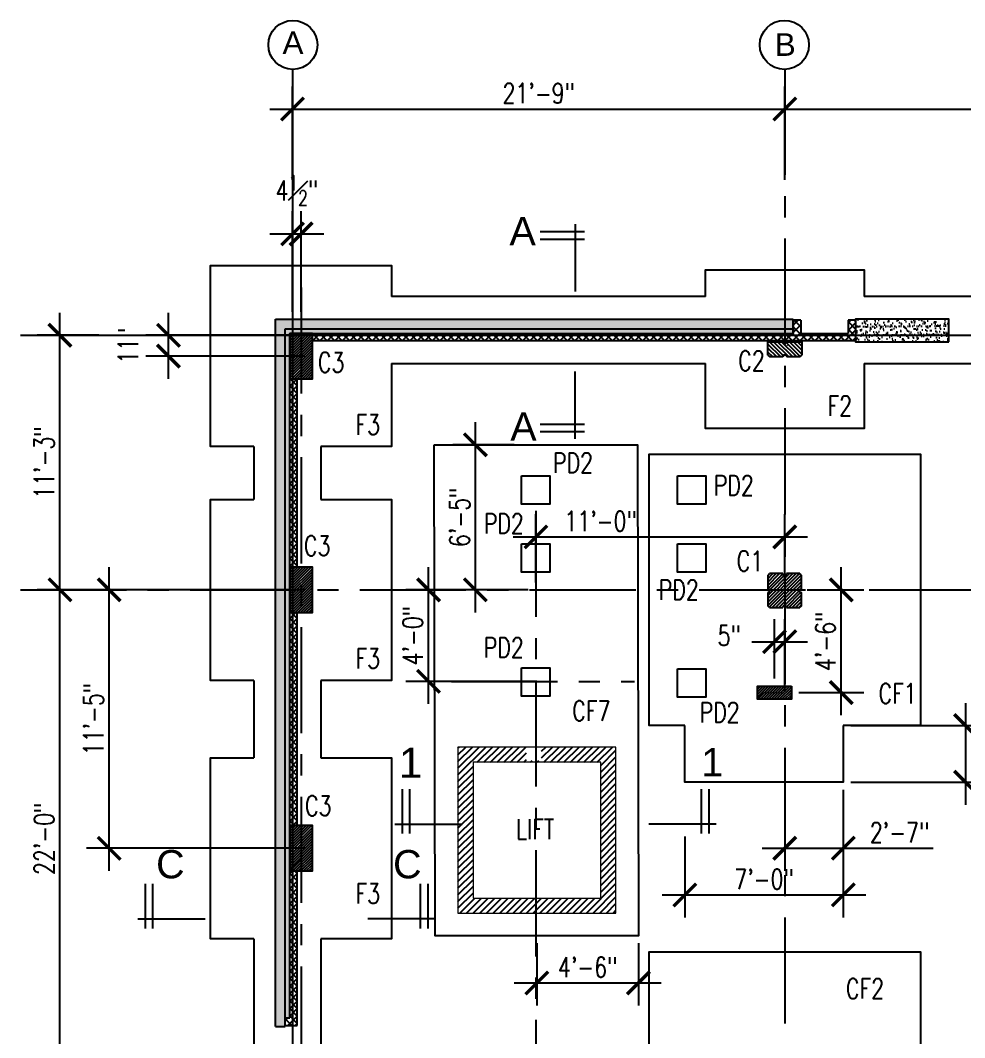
# Model space of a CAD drawing. Header units: inches. Extents: x 41285 to 57578, y -189 to 12305.
# Drawn here: x 54495 to 54996, y 11766 to 12305 of the extents above; entities that cross this region are included whole.
import ezdxf
from ezdxf.enums import TextEntityAlignment as Align

# ---------------------------------------------------------------- set-up
doc = ezdxf.new("R2010")
doc.units = ezdxf.units.IN
doc.header["$LTSCALE"] = 30
doc.header["$MEASUREMENT"] = 0
doc.linetypes.add('CENTER', pattern=[2, 1.25, -0.25, 0.25, -0.25])
doc.linetypes.add('HIDDEN', pattern=[0.375, 0.25, -0.125])
for name, color, linetype in [('A-HATCH RCC', 8, 'Continuous'), ('A-HTCH-WALL-6', 175, 'Continuous'), ('A-TEXT-P', 242, 'Continuous'), ('A-WALL-BLWK', 33, 'Continuous'), ('A-WALL-RAMPED EARTH', 4, 'Continuous'), ('COLUMN', 6, 'Continuous'), ('GC', 3, 'Continuous'), ('Grid line', 1, 'CENTER'), ('GT', 4, 'Continuous'), ('HATCH', 253, 'Continuous'), ('L3', 3, 'Continuous'), ('L5', 5, 'Continuous'), ('N-DIM-Z', 126, 'Continuous'), ('PB', 3, 'Continuous'), ('S-BEAM', 3, 'HIDDEN'), ('WALL', 7, 'Continuous')]:
    doc.layers.add(name, color=color, linetype=linetype)
doc.styles.add('3-32', font='simplex.shx', dxfattribs={"width": 0.75, "height": 10.6666})
doc.styles.add('ARIAL', font='arial.ttf')
doc.styles.add('dim', font='arial.ttf')
doc.dimstyles.new('3-32', dxfattribs={"dimtxt": 10.666667, "dimasz": 12, "dimexe": 12, "dimexo": 4, "dimgap": 2, "dimtad": 1, "dimdec": 4, "dimzin": 3, "dimdsep": 46, "dimlunit": 4, "dimtxsty": '3-32', "dimblk": 'ARCHTICK', "dimcen": 0.046875, "dimdle": 12, "dimclrd": 1, "dimclre": 1, "dimclrt": 2, "dimadec": 0, "dimazin": 0, "dimtfac": 0.75, "dimtdec": 4, "dimtmove": 2, "dimatfit": 3, "dimldrblk": 'ARCHTICK', "dimfxl": 0, "dimfrac": 1, "dimtolj": 1, "dimtzin": 0, "dimlwd": -1, "dimlwe": -1, "dimarcsym": 0})
pattern_1 = [(45, (0, 0), (-0.707106781, 0.707106781), [])]
pattern_2 = [(30.5, (0, 3154.7396), (0.30151963, 3.36024233), [0, -2.66, 0, -2.975, 0, -2.84375]), (0.5, (0, 3154.7396), (3.67590676, 4.5245002), [0, -1.435, 0, -2.3975, 0, -0.91875]), (320.5, (-2.1365, 3155.002), (5.41033357, -0.65432772), [0, -0.875, 0, -3.15, 0, -4.1125]), (310.5, (-2.1365, 3155.002), (5.408692, 0.88336295), [0, -0.4375, 0, -2.065, 0, -2.3625])]

# ---------------------------------------------------------------- blocks, each defined once
blk = doc.blocks.new('A$C49510BD2')
at = {"layer": 'A-HATCH RCC'}
h = blk.add_hatch(dxfattribs=at)
h.set_pattern_fill('ANSI31', color=1, scale=10)
h.paths.add_polyline_path([(-8.1, -0.65), (-9.1, -0.9), (-9.1, -7.9), (-8.1, -8.9), (-1.1, -8.9), (-0.85, -7.9), (0.65, -7.9), (0.9, -8.9), (7.9, -8.9), (8.9, -7.9), (8.9, -0.9), (7.9, -0.65), (7.9, 0.85), (8.9, 1.1), (8.9, 8.1), (7.9, 9.1), (0.9, 9.1), (0.65, 8.1), (-0.85, 8.1), (-1.1, 9.1), (-8.1, 9.1), (-9.1, 8.1), (-9.1, 1.1), (-8.1, 0.85)])
at = {"layer": 'COLUMN'}
for p, q in [((-9.1, 8.1), (-8.1, 9.1)), ((-9.1, 8.1), (-9.1, 1.1)), ((-1.1, 9.1), (-8.1, 9.1)), ((-0.85, 8.1), (-1.1, 9.1)), ((0.65, 8.1), (-0.85, 8.1)), ((0.65, 8.1), (0.9, 9.1)), ((7.9, 9.1), (0.9, 9.1)), ((7.9, 9.1), (8.9, 8.1)), ((8.9, 1.1), (8.9, 8.1)), ((-8.1, 0.85), (-9.1, 1.1)), ((-8.1, -0.65), (-8.1, 0.85)), ((7.9, 0.85), (8.9, 1.1)), ((7.9, -0.65), (7.9, 0.85)), ((-8.1, -0.65), (-9.1, -0.9)), ((-9.1, -0.9), (-9.1, -7.9)), ((7.9, -0.65), (8.9, -0.9)), ((8.9, -7.9), (8.9, -0.9)), ((-8.1, -8.9), (-9.1, -7.9)), ((-8.1, -8.9), (-1.1, -8.9)), ((-0.85, -7.9), (-1.1, -8.9)), ((0.65, -7.9), (-0.85, -7.9)), ((0.65, -7.9), (0.9, -8.9)), ((0.9, -8.9), (7.9, -8.9)), ((8.9, -7.9), (7.9, -8.9))]:
    blk.add_line(p, q, dxfattribs=at)
blk = doc.blocks.new('A$C38451A88')
at = {"layer": 'A-HATCH RCC'}
h = blk.add_hatch(dxfattribs=at)
h.set_pattern_fill('ANSI31', color=1, scale=12)
h.paths.add_polyline_path([(-9, 0), (9, 0), (9, 7), (8, 8), (1, 8), (0.75, 7), (-0.75, 7), (-1, 8), (-8, 8), (-9, 7)])
at = {"layer": 'COLUMN'}
for p, q in [((-9, 7), (-8, 8)), ((-9, 7), (-9, 0)), ((-1, 8), (-8, 8)), ((-0.75, 7), (-1, 8)), ((0.75, 7), (-0.75, 7)), ((0.75, 7), (1, 8)), ((8, 8), (1, 8)), ((8, 8), (9, 7)), ((9, 0), (9, 7)), ((-9, 0), (9, 0))]:
    blk.add_line(p, q, dxfattribs=at)
blk = doc.blocks.new('_ARCHTICK')
at = {"color": 0, "linetype": 'ByBlock', "const_width": 0.15}
blk.add_lwpolyline([(-0.5, -0.5), (0.5, 0.5)], dxfattribs=at)
blk = doc.blocks.new('*D95')
at = {"layer": 'DEFPOINTS', "color": 0, "transparency": 16777216}
for p in [(54900.69, 11901.24), (54931.69, 11901.24), (54931.69, 11866.24)]:
    blk.add_point(p, dxfattribs=at)
at = {"layer": 'N-DIM-Z', "color": 1, "transparency": 16777216}
for p, q in [((54900.69, 11897.24), (54900.69, 11854.24)), ((54931.69, 11897.24), (54931.69, 11854.24)), ((54888.69, 11866.24), (54931.69, 11866.24)), ((54931.69, 11866.24), (54979.31, 11866.24))]:
    blk.add_line(p, q, dxfattribs=at)
at = {"layer": 'N-DIM-Z', "color": 1, "transparency": 16777216, "xscale": 12, "yscale": 12, "zscale": 12, "rotation": 180}
blk.add_blockref('_ARCHTICK', (54900.69, 11866.24), dxfattribs=at)
at = {"layer": 'N-DIM-Z', "color": 1, "transparency": 16777216, "xscale": 12, "yscale": 12, "zscale": 12}
blk.add_blockref('_ARCHTICK', (54931.69, 11866.24), dxfattribs=at)
at = {"layer": 'N-DIM-Z', "color": 2, "transparency": 16777216, "insert": (54961.5, 11874.59), "char_height": 10.667, "attachment_point": 5, "style": '3-32'}
blk.add_mtext('\\A1;2\'-7"', dxfattribs=at)
blk = doc.blocks.new('*D96')
at = {"layer": 'DEFPOINTS', "color": 0, "transparency": 16777216}
for p in [(54931.69, 11931.24), (54931.69, 11901.24), (54996.54, 11901.24)]:
    blk.add_point(p, dxfattribs=at)
at = {"layer": 'N-DIM-Z', "color": 1, "transparency": 16777216}
for p, q in [((54996.54, 11943.24), (54996.54, 11889.24)), ((54935.69, 11931.24), (55008.54, 11931.24)), ((54935.69, 11901.24), (55008.54, 11901.24))]:
    blk.add_line(p, q, dxfattribs=at)
at = {"layer": 'N-DIM-Z', "color": 1, "transparency": 16777216, "xscale": 12, "yscale": 12, "zscale": 12}
for p, rotation in [((54996.54, 11931.24), 90), ((54996.54, 11901.24), 270)]:
    blk.add_blockref('_ARCHTICK', p, dxfattribs=dict(at, rotation=rotation))
at = {"layer": 'N-DIM-Z', "color": 2, "transparency": 16777216, "insert": (55030.58, 11916.24), "char_height": 10.667, "attachment_point": 5, "rotation": 90, "style": '3-32'}
blk.add_mtext('\\A1;2\'-6"', dxfattribs=at)
blk = doc.blocks.new('*D97')
at = {"layer": 'DEFPOINTS', "color": 0, "transparency": 16777216}
for p in [(54900.69, 12258.24), (54639.69, 12216.73), (54900.69, 12216.73)]:
    blk.add_point(p, dxfattribs=at)
at = {"layer": 'N-DIM-Z', "color": 1, "transparency": 16777216}
for p, q in [((54639.69, 12220.73), (54639.69, 12270.24)), ((54900.69, 12220.73), (54900.69, 12270.24)), ((54627.69, 12258.24), (54912.69, 12258.24))]:
    blk.add_line(p, q, dxfattribs=at)
at = {"layer": 'N-DIM-Z', "color": 1, "transparency": 16777216, "xscale": 12, "yscale": 12, "zscale": 12, "rotation": 180}
blk.add_blockref('_ARCHTICK', (54639.69, 12258.24), dxfattribs=at)
at = {"layer": 'N-DIM-Z', "color": 1, "transparency": 16777216, "xscale": 12, "yscale": 12, "zscale": 12}
blk.add_blockref('_ARCHTICK', (54900.69, 12258.24), dxfattribs=at)
at = {"layer": 'N-DIM-Z', "color": 2, "transparency": 16777216, "insert": (54770.19, 12266.59), "char_height": 10.667, "attachment_point": 5, "style": '3-32'}
blk.add_mtext('\\A1;21\'-9"', dxfattribs=at)
blk = doc.blocks.new('*D98')
at = {"layer": 'DEFPOINTS', "color": 0, "transparency": 16777216}
for p in [(54516.35, 12138.24), (54540.88, 12138.24), (54538.55, 12003.24)]:
    blk.add_point(p, dxfattribs=at)
at = {"layer": 'N-DIM-Z', "color": 1, "transparency": 16777216}
for p, q in [((54516.35, 11991.24), (54516.35, 12150.24)), ((54536.88, 12138.24), (54504.35, 12138.24)), ((54534.55, 12003.24), (54504.35, 12003.24))]:
    blk.add_line(p, q, dxfattribs=at)
at = {"layer": 'N-DIM-Z', "color": 1, "transparency": 16777216, "xscale": 12, "yscale": 12, "zscale": 12}
for p, rotation in [((54516.35, 12138.24), 90), ((54516.35, 12003.24), 270)]:
    blk.add_blockref('_ARCHTICK', p, dxfattribs=dict(at, rotation=rotation))
at = {"layer": 'N-DIM-Z', "color": 2, "transparency": 16777216, "insert": (54508, 12070.74), "char_height": 10.667, "attachment_point": 5, "rotation": 90, "style": '3-32'}
blk.add_mtext('\\A1;11\'-3"', dxfattribs=at)
blk = doc.blocks.new('*D99')
at = {"layer": 'DEFPOINTS', "color": 0, "transparency": 16777216}
for p in [(54516.35, 12003.24), (54539.29, 12003.24), (54530.28, 11739.24)]:
    blk.add_point(p, dxfattribs=at)
at = {"layer": 'N-DIM-Z', "color": 1, "transparency": 16777216}
for p, q in [((54516.35, 11727.24), (54516.35, 12015.24)), ((54535.29, 12003.24), (54504.35, 12003.24)), ((54526.28, 11739.24), (54504.35, 11739.24))]:
    blk.add_line(p, q, dxfattribs=at)
at = {"layer": 'N-DIM-Z', "color": 1, "transparency": 16777216, "xscale": 12, "yscale": 12, "zscale": 12}
for p, rotation in [((54516.35, 12003.24), 90), ((54516.35, 11739.24), 270)]:
    blk.add_blockref('_ARCHTICK', p, dxfattribs=dict(at, rotation=rotation))
at = {"layer": 'N-DIM-Z', "color": 2, "transparency": 16777216, "insert": (54508, 11871.24), "char_height": 10.667, "attachment_point": 5, "rotation": 90, "style": '3-32'}
blk.add_mtext('\\A1;22\'-0"', dxfattribs=at)
blk = doc.blocks.new('*D100')
at = {"layer": 'DEFPOINTS', "color": 0, "transparency": 16777216}
for p in [(55164.69, 12258.24), (54900.69, 12216.73), (55164.69, 12216.73)]:
    blk.add_point(p, dxfattribs=at)
at = {"layer": 'N-DIM-Z', "color": 1, "transparency": 16777216}
for p, q in [((54900.69, 12220.73), (54900.69, 12270.24)), ((55164.69, 12220.73), (55164.69, 12270.24)), ((54888.69, 12258.24), (55176.69, 12258.24))]:
    blk.add_line(p, q, dxfattribs=at)
at = {"layer": 'N-DIM-Z', "color": 1, "transparency": 16777216, "xscale": 12, "yscale": 12, "zscale": 12, "rotation": 180}
blk.add_blockref('_ARCHTICK', (54900.69, 12258.24), dxfattribs=at)
at = {"layer": 'N-DIM-Z', "color": 1, "transparency": 16777216, "xscale": 12, "yscale": 12, "zscale": 12}
blk.add_blockref('_ARCHTICK', (55164.69, 12258.24), dxfattribs=at)
at = {"layer": 'N-DIM-Z', "color": 2, "transparency": 16777216, "insert": (55032.69, 12266.59), "char_height": 10.667, "attachment_point": 5, "style": '3-32'}
blk.add_mtext('\\A1;22\'-0"', dxfattribs=at)
blk = doc.blocks.new('A$C76A7568D')
at = {"layer": 'L3'}
blk.add_line((0, 3.89), (0, -31.85), dxfattribs=at)
at = {"layer": 'L5', "color": 6}
for p, q in [((-18.6, 0), (5, 0)), ((-18.6, -3.99), (5, -3.99))]:
    blk.add_line(p, q, dxfattribs=at)
blk = doc.blocks.new('*D136')
at = {"layer": 'DEFPOINTS', "color": 0, "transparency": 16777216}
for p in [(54900.69, 12031.34), (54768.69, 12003.24), (54900.69, 12002.74)]:
    blk.add_point(p, dxfattribs=at)
at = {"layer": 'N-DIM-Z', "color": 1, "transparency": 16777216}
for p, q in [((54768.69, 12007.24), (54768.69, 12043.34)), ((54900.69, 12006.74), (54900.69, 12043.34)), ((54756.69, 12031.34), (54912.69, 12031.34))]:
    blk.add_line(p, q, dxfattribs=at)
at = {"layer": 'N-DIM-Z', "color": 1, "transparency": 16777216, "xscale": 12, "yscale": 12, "zscale": 12, "rotation": 180}
blk.add_blockref('_ARCHTICK', (54768.69, 12031.34), dxfattribs=at)
at = {"layer": 'N-DIM-Z', "color": 1, "transparency": 16777216, "xscale": 12, "yscale": 12, "zscale": 12}
blk.add_blockref('_ARCHTICK', (54900.69, 12031.34), dxfattribs=at)
at = {"layer": 'N-DIM-Z', "color": 2, "transparency": 16777216, "insert": (54802.99, 12039.69), "char_height": 10.667, "attachment_point": 5, "style": '3-32'}
blk.add_mtext('\\A1;11\'-0"', dxfattribs=at)
blk = doc.blocks.new('*D137')
at = {"layer": 'DEFPOINTS', "color": 0, "transparency": 16777216}
for p in [(54644.19, 12192.02), (54639.69, 12146.74), (54644.19, 12146.74)]:
    blk.add_point(p, dxfattribs=at)
at = {"layer": 'N-DIM-Z', "color": 1, "transparency": 16777216}
for p, q in [((54639.69, 12150.74), (54639.69, 12204.02)), ((54644.19, 12150.74), (54644.19, 12204.02)), ((54627.69, 12192.02), (54656.19, 12192.02))]:
    blk.add_line(p, q, dxfattribs=at)
at = {"layer": 'N-DIM-Z', "color": 1, "transparency": 16777216, "xscale": 12, "yscale": 12, "zscale": 12, "rotation": 180}
blk.add_blockref('_ARCHTICK', (54639.69, 12192.02), dxfattribs=at)
at = {"layer": 'N-DIM-Z', "color": 1, "transparency": 16777216, "xscale": 12, "yscale": 12, "zscale": 12}
blk.add_blockref('_ARCHTICK', (54644.19, 12192.02), dxfattribs=at)
at = {"layer": 'N-DIM-Z', "color": 2, "transparency": 16777216, "insert": (54641.94, 12215.02), "char_height": 10.6666, "attachment_point": 5, "style": '3-32'}
blk.add_mtext('\\A1;4{\\H0.750000x;\\S1#2;}"', dxfattribs=at)
blk = doc.blocks.new('*D138')
at = {"layer": 'DEFPOINTS', "color": 0, "transparency": 16777216}
for p in [(54573.87, 12138.24), (54650.19, 12138.24), (54650.19, 12127.24)]:
    blk.add_point(p, dxfattribs=at)
at = {"layer": 'N-DIM-Z', "color": 1, "transparency": 16777216}
for p, q in [((54573.87, 12115.24), (54573.87, 12150.24)), ((54646.19, 12138.24), (54561.87, 12138.24)), ((54646.19, 12127.24), (54561.87, 12127.24))]:
    blk.add_line(p, q, dxfattribs=at)
at = {"layer": 'N-DIM-Z', "color": 1, "transparency": 16777216, "xscale": 12, "yscale": 12, "zscale": 12}
for p, rotation in [((54573.87, 12138.24), 90), ((54573.87, 12127.24), 270)]:
    blk.add_blockref('_ARCHTICK', p, dxfattribs=dict(at, rotation=rotation))
at = {"layer": 'N-DIM-Z', "color": 2, "transparency": 16777216, "insert": (54552.52, 12132.74), "char_height": 10.667, "attachment_point": 5, "rotation": 90, "style": '3-32'}
blk.add_mtext('\\A1;11"', dxfattribs=at)
blk = doc.blocks.new('*D139')
at = {"layer": 'DEFPOINTS', "color": 0, "transparency": 16777216}
for p in [(54542.44, 12003.24), (54650.19, 12003.24), (54650.19, 11866.24)]:
    blk.add_point(p, dxfattribs=at)
at = {"layer": 'N-DIM-Z', "color": 1, "transparency": 16777216}
for p, q in [((54542.44, 11854.24), (54542.44, 12015.24)), ((54646.19, 12003.24), (54530.44, 12003.24)), ((54646.19, 11866.24), (54530.44, 11866.24))]:
    blk.add_line(p, q, dxfattribs=at)
at = {"layer": 'N-DIM-Z', "color": 1, "transparency": 16777216, "xscale": 12, "yscale": 12, "zscale": 12}
for p, rotation in [((54542.44, 12003.24), 90), ((54542.44, 11866.24), 270)]:
    blk.add_blockref('_ARCHTICK', p, dxfattribs=dict(at, rotation=rotation))
at = {"layer": 'N-DIM-Z', "color": 2, "transparency": 16777216, "insert": (54534.09, 11934.74), "char_height": 10.667, "attachment_point": 5, "rotation": 90, "style": '3-32'}
blk.add_mtext('\\A1;11\'-5"', dxfattribs=at)
blk = doc.blocks.new('*D141')
at = {"layer": 'DEFPOINTS', "color": 0, "transparency": 16777216}
for p in [(54711.76, 12003.24), (54768.69, 12003.24), (54772.19, 11954.74)]:
    blk.add_point(p, dxfattribs=at)
at = {"layer": 'N-DIM-Z', "color": 1, "transparency": 16777216}
for p, q in [((54711.76, 11942.74), (54711.76, 12015.24)), ((54764.69, 12003.24), (54699.76, 12003.24)), ((54768.19, 11954.74), (54699.76, 11954.74))]:
    blk.add_line(p, q, dxfattribs=at)
at = {"layer": 'N-DIM-Z', "color": 1, "transparency": 16777216, "xscale": 12, "yscale": 12, "zscale": 12}
for p, rotation in [((54711.76, 12003.24), 90), ((54711.76, 11954.74), 270)]:
    blk.add_blockref('_ARCHTICK', p, dxfattribs=dict(at, rotation=rotation))
at = {"layer": 'N-DIM-Z', "color": 2, "transparency": 16777216, "insert": (54703.41, 11978.99), "char_height": 10.667, "attachment_point": 5, "rotation": 90, "style": '3-32'}
blk.add_mtext('\\A1;4\'-0"', dxfattribs=at)
blk = doc.blocks.new('*D142')
at = {"layer": 'DEFPOINTS', "color": 0, "transparency": 16777216}
for p in [(54900.69, 11975.77), (54895.19, 11952.24), (54900.69, 11945.24)]:
    blk.add_point(p, dxfattribs=at)
at = {"layer": 'N-DIM-Z', "color": 1, "transparency": 16777216}
for p, q in [((54895.19, 11956.24), (54895.19, 11987.77)), ((54900.69, 11949.24), (54900.69, 11987.77)), ((54883.19, 11975.77), (54912.69, 11975.77))]:
    blk.add_line(p, q, dxfattribs=at)
at = {"layer": 'N-DIM-Z', "color": 1, "transparency": 16777216, "xscale": 12, "yscale": 12, "zscale": 12, "rotation": 180}
blk.add_blockref('_ARCHTICK', (54895.19, 11975.77), dxfattribs=at)
at = {"layer": 'N-DIM-Z', "color": 1, "transparency": 16777216, "xscale": 12, "yscale": 12, "zscale": 12}
blk.add_blockref('_ARCHTICK', (54900.69, 11975.77), dxfattribs=at)
at = {"layer": 'N-DIM-Z', "color": 2, "transparency": 16777216, "insert": (54871.23, 11979), "char_height": 10.667, "attachment_point": 5, "style": '3-32'}
blk.add_mtext('\\A1;5"', dxfattribs=at)
blk = doc.blocks.new('*D143')
at = {"layer": 'DEFPOINTS', "color": 0, "transparency": 16777216}
for p in [(54908.59, 12003.24), (54930.61, 12003.24), (54904.19, 11948.74)]:
    blk.add_point(p, dxfattribs=at)
at = {"layer": 'N-DIM-Z', "color": 1, "transparency": 16777216}
for p, q in [((54930.61, 11936.74), (54930.61, 12015.24)), ((54912.59, 12003.24), (54942.61, 12003.24)), ((54908.19, 11948.74), (54942.61, 11948.74))]:
    blk.add_line(p, q, dxfattribs=at)
at = {"layer": 'N-DIM-Z', "color": 1, "transparency": 16777216, "xscale": 12, "yscale": 12, "zscale": 12}
for p, rotation in [((54930.61, 12003.24), 90), ((54930.61, 11948.74), 270)]:
    blk.add_blockref('_ARCHTICK', p, dxfattribs=dict(at, rotation=rotation))
at = {"layer": 'N-DIM-Z', "color": 2, "transparency": 16777216, "insert": (54922.26, 11975.99), "char_height": 10.667, "attachment_point": 5, "rotation": 90, "style": '3-32'}
blk.add_mtext('\\A1;4\'-6"', dxfattribs=at)
blk = doc.blocks.new('*D283')
at = {"layer": 'DEFPOINTS', "color": 0, "transparency": 16777216}
for p in [(54769.22, 11819.84), (54823.07, 11819.84), (54823.07, 11794.8)]:
    blk.add_point(p, dxfattribs=at)
at = {"layer": 'N-DIM-Z', "color": 1, "transparency": 16777216}
for p, q in [((54769.22, 11815.84), (54769.22, 11782.8)), ((54823.07, 11815.84), (54823.07, 11782.8)), ((54757.22, 11794.8), (54835.07, 11794.8))]:
    blk.add_line(p, q, dxfattribs=at)
at = {"layer": 'N-DIM-Z', "color": 1, "transparency": 16777216, "xscale": 12, "yscale": 12, "zscale": 12, "rotation": 180}
blk.add_blockref('_ARCHTICK', (54769.22, 11794.8), dxfattribs=at)
at = {"layer": 'N-DIM-Z', "color": 1, "transparency": 16777216, "xscale": 12, "yscale": 12, "zscale": 12}
blk.add_blockref('_ARCHTICK', (54823.07, 11794.8), dxfattribs=at)
at = {"layer": 'N-DIM-Z', "color": 2, "transparency": 16777216, "insert": (54796.15, 11803.15), "char_height": 10.667, "attachment_point": 5, "style": '3-32'}
blk.add_mtext('\\A1;4\'-6"', dxfattribs=at)
blk = doc.blocks.new('*D284')
at = {"layer": 'DEFPOINTS', "color": 0, "transparency": 16777216}
for p in [(54736.63, 12080.17), (54761.24, 12080.17), (54761.24, 12003.24)]:
    blk.add_point(p, dxfattribs=at)
at = {"layer": 'N-DIM-Z', "color": 1, "transparency": 16777216}
for p, q in [((54736.63, 11991.24), (54736.63, 12092.17)), ((54757.24, 12080.17), (54724.63, 12080.17)), ((54757.24, 12003.24), (54724.63, 12003.24))]:
    blk.add_line(p, q, dxfattribs=at)
at = {"layer": 'N-DIM-Z', "color": 1, "transparency": 16777216, "xscale": 12, "yscale": 12, "zscale": 12}
for p, rotation in [((54736.63, 12080.17), 90), ((54736.63, 12003.24), 270)]:
    blk.add_blockref('_ARCHTICK', p, dxfattribs=dict(at, rotation=rotation))
at = {"layer": 'N-DIM-Z', "color": 2, "transparency": 16777216, "insert": (54728.28, 12041.7), "char_height": 10.667, "attachment_point": 5, "rotation": 90, "style": '3-32'}
blk.add_mtext('\\A1;6\'-5"', dxfattribs=at)
blk = doc.blocks.new('*D294')
at = {"layer": 'DEFPOINTS', "color": 0, "transparency": 16777216}
for p in [(54847.69, 11876.47), (54931.69, 11876.47), (54931.69, 11841.48)]:
    blk.add_point(p, dxfattribs=at)
at = {"layer": 'N-DIM-Z', "color": 1, "transparency": 16777216}
for p, q in [((54847.69, 11872.47), (54847.69, 11829.48)), ((54931.69, 11872.47), (54931.69, 11829.48)), ((54835.69, 11841.48), (54943.69, 11841.48))]:
    blk.add_line(p, q, dxfattribs=at)
at = {"layer": 'N-DIM-Z', "color": 1, "transparency": 16777216, "xscale": 12, "yscale": 12, "zscale": 12, "rotation": 180}
blk.add_blockref('_ARCHTICK', (54847.69, 11841.48), dxfattribs=at)
at = {"layer": 'N-DIM-Z', "color": 1, "transparency": 16777216, "xscale": 12, "yscale": 12, "zscale": 12}
blk.add_blockref('_ARCHTICK', (54931.69, 11841.48), dxfattribs=at)
at = {"layer": 'N-DIM-Z', "color": 2, "transparency": 16777216, "insert": (54889.69, 11849.82), "char_height": 10.667, "attachment_point": 5, "style": '3-32'}
blk.add_mtext('\\A1;7\'-0"', dxfattribs=at)

msp = doc.modelspace()

# ---------------------------------------------------------------- hatches: boundary and pattern name
at = {"layer": 'A-HATCH RCC'}
h = msp.add_hatch(dxfattribs=at)
h.set_pattern_fill('AR-SAND,_O', color=2, scale=1.75, angle=353)
h.set_pattern_definition(pattern_2)
h.paths.add_polyline_path([(54905.19130465, 11659.73785446), (54875.98329889, 11659.73785446), (54875.98329889, 11654.73785446), (54905.19130465, 11654.73785446)])
h.paths.add_polyline_path([(54905.19130465, 12146.73785446), (54875.74682996, 12146.73785446), (54875.74682996, 12141.73785446), (54905.19130465, 12141.73785446)])
h.paths.add_polyline_path([(54635.69130465, 11747.73785446), (54630.69130465, 11747.73785446), (54630.69130465, 11689.45359976), (54635.69130465, 11689.45359976)])
h.paths.add_polyline_path([(54836.73871691, 12141.73785446), (54836.73871691, 12146.73785446), (54630.69130465, 12146.73785446), (54630.69130465, 11771.73785446), (54635.69130465, 11771.73785446), (54635.69130465, 12141.73785446)])
h.paths.add_polyline_path([(54810.18891011, 11654.73785446), (54810.18891011, 11659.73785446), (54635.69130465, 11659.73785446), (54635.69130465, 11689.45359976), (54630.69130465, 11689.45359976), (54630.69130465, 11654.73785446)])
h.paths.add_polyline_path([(54875.74682996, 12141.73785446), (54875.74682996, 12146.73785446), (54836.73871691, 12146.73785446), (54836.73871691, 12141.73785446)])
h.paths.add_polyline_path([(54875.98329889, 11654.73785446), (54875.98329889, 11659.73785446), (54810.18891011, 11659.73785446), (54810.18891011, 11654.73785446)])
h = msp.add_hatch(dxfattribs=at)
h.set_pattern_fill('ANSI37', color=256, scale=22.5)
h.set_pattern_definition([(45, (54642.1913, 12135.2379), (-1.988738, 1.988738), []), (135, (54642.1913, 12135.2379), (-1.988738, -1.988738), [])])
h.paths.add_polyline_path([(54642.19130465, 11854.23785446), (54638.19130465, 11854.23785446), (54638.19130465, 11776.23785446), (54635.69130465, 11776.23785446), (54635.69130465, 11772.23785446), (54642.19130465, 11772.23785446)])
h.paths.add_polyline_path([(54650.19247835, 12139.23785446), (54650.19247835, 12135.23785446), (54938.19130465, 12135.23785446), (54938.19130465, 12146.23785447), (54934.19130465, 12146.23785446), (54934.19130465, 12139.23785446), (54909.19130465, 12139.23785446), (54909.19130465, 12146.23785446), (54905.19130465, 12146.23785446), (54905.19130465, 12139.23785446)])
h.paths.add_polyline_path([(54638.19247835, 12115.23785446), (54638.19247835, 12139.23785446), (54638.19130465, 12139.23785446), (54638.19130465, 11878.23785446), (54642.19130465, 11878.23785446), (54642.19130465, 11991.23785722), (54638.19360892, 11991.23785722), (54638.19360892, 12015.23785722), (54642.19130465, 12015.23785722), (54642.19130465, 12115.23785446)])
h = msp.add_hatch(dxfattribs=at)
h.set_pattern_fill('AR-SAND,_O', color=2, scale=1.75, angle=353)
h.set_pattern_definition(pattern_2)
h.paths.add_polyline_path([(54987.69130465, 12134.73785446), (54987.69130465, 12146.73785446), (54938.19130465, 12146.73785446), (54938.19130465, 12134.73785446)])
h = msp.add_hatch(dxfattribs=at)
h.set_pattern_fill('AR-CONC', color=2, scale=0.5)
h.set_pattern_definition([(50, (54889.882, 11661.448), (3.586301, -0.31376), [0.375, -4.125]), (355, (54889.882, 11661.448), (-0.693757, 3.76096), [0.3, -3.3]), (100.45144, (54890.1807, 11661.4218), (2.892544, 3.4472), [0.3187, -3.50571]), (46.1842, (54889.882, 11662.448), (5.336207, -0.827596), [0.5625, -6.1875]), (96.6356, (54890.3265, 11662.379), (4.67331, 4.870593), [0.47805, -5.25857]), (351.1842, (54889.882, 11662.448), (4.67331, 4.870593), [0.45, -4.95]), (21, (54890.382, 11662.198), (2.984535, -2.013094), [0.375, -4.125]), (326, (54890.382, 11662.198), (1.216577, 3.62575), [0.3, -3.3]), (71.45144, (54890.6306, 11662.0302), (4.201112, 1.612656), [0.3187, -3.50571]), (37.5, (54889.8819, 11661.4479), (0.0607993, 1.6644693), [0, -3.26, 0, -3.35, 0, -3.3125]), (7.5, (54889.8819, 11661.448), (1.3153477, 1.9720586), [0, -1.91, 0, -3.185, 0, -1.2625]), (327.5, (54888.7669, 11661.4479), (2.6691122, -0.1127744), [0, -1.25, 0, -3.9, 0, -5.175]), (317.5, (54888.2669, 11661.448), (2.915931, 0.500525), [0, -1.625, 0, -2.59, 0, -3.675])])
h.paths.add_polyline_path([(54905.19130465, 11662.23785446), (54875.98329889, 11662.23785446), (54875.98329889, 11659.73785446), (54905.19130465, 11659.73785446)])
h.paths.add_polyline_path([(54905.19130465, 12141.73785446), (54875.74682996, 12141.73785446), (54875.74682996, 12139.23785446), (54905.19130465, 12139.23785446)])
h.paths.add_polyline_path([(54638.19130465, 11743.23785446), (54635.69130465, 11743.23785446), (54635.69130465, 11689.45359976), (54638.19130465, 11689.45359976)])
h.paths.add_polyline_path([(54836.73871691, 12139.23785446), (54836.73871691, 12141.73785446), (54635.69130465, 12141.73785446), (54635.69130465, 11776.23785446), (54638.19130465, 11776.23785446), (54638.19130465, 12139.23785446)])
h.paths.add_polyline_path([(54810.18891011, 11659.73785446), (54810.18891011, 11662.23785446), (54638.19130465, 11662.23785446), (54638.19130465, 11689.45359976), (54635.69130465, 11689.45359976), (54635.69130465, 11659.73785446)])
h.paths.add_polyline_path([(54875.74682996, 12139.23785446), (54875.74682996, 12141.73785446), (54836.73871691, 12141.73785446), (54836.73871691, 12139.23785446)])
h.paths.add_polyline_path([(54875.98329889, 11659.73785446), (54875.98329889, 11662.23785446), (54810.18891011, 11662.23785446), (54810.18891011, 11659.73785446)])
at = {"layer": 'A-HTCH-WALL-6'}
h = msp.add_hatch(dxfattribs=at)
h.set_pattern_fill('ANSI37', color=256, scale=25)
h.set_pattern_definition([(45, (-1.4988, 806.6752), (-2.20970869, 2.20970869), []), (135, (-1.4988, 806.6752), (-2.20970869, -2.20970869), [])])
h.paths.add_polyline_path([(54903.69130465, 12134.73785446), (54901.69130465, 12134.73785446), (54901.69130465, 12132.73785446), (54903.69130465, 12132.73785446)])
h.paths.add_polyline_path([(54899.69130465, 12134.73785446), (54897.69130465, 12134.73785446), (54897.69130465, 12132.73785446), (54899.69130465, 12132.73785446)])
at = {"layer": 'HATCH'}
h = msp.add_hatch(dxfattribs=at)
h.set_pattern_fill('_USER', color=1, angle=45, style=0, pattern_type=0)
h.set_pattern_definition(pattern_1)
h.paths.add_polyline_path([(54638.19247835, 12115.23785446), (54650.19247835, 12115.23785446), (54650.19247835, 12139.23785446), (54638.19247835, 12139.23785446)])
h = msp.add_hatch(dxfattribs=at)
h.set_pattern_fill('_USER', color=1, angle=45, style=0, pattern_type=0)
h.set_pattern_definition(pattern_1)
h.paths.add_polyline_path([(54650.19360892, 12015.23785446), (54642.19130465, 12015.23785446), (54638.19360892, 12015.23785722), (54638.19360892, 12002.73785446), (54650.19360892, 12002.73785446)])
h.paths.add_polyline_path([(54650.19360892, 12002.73785446), (54638.19360892, 12002.73785446), (54638.19360892, 11991.23785722), (54650.19360892, 11991.23785722)])
h = msp.add_hatch(dxfattribs=at)
h.set_pattern_fill('_USER', color=1, angle=45, style=0, pattern_type=0)
h.set_pattern_definition(pattern_1)
h.paths.add_polyline_path([(54904.19130465, 11952.23785446), (54904.19130465, 11945.23785446), (54886.19130465, 11945.23785446), (54886.19130465, 11952.23785446)])
h = msp.add_hatch(dxfattribs=at)
h.set_pattern_fill('ANSI31', color=1, scale=20)
h.set_pattern_definition([(45, (2.5012, 1271.9473), (-1.76776695, 1.76776695), [])])
h.paths.add_polyline_path([(54811.07279116, 11919.88818467), (54771.69130465, 11919.88818467), (54771.69130465, 11912.73785446), (54767.69130465, 11912.73785446), (54767.69130465, 11911.88818467), (54803.07279116, 11911.88818467), (54803.07279116, 11839.84238314), (54735.36558058, 11839.84238314), (54735.36558058, 11911.88818467), (54767.69130465, 11911.88818467), (54767.69130465, 11912.73785446), (54763.69130465, 11912.73785446), (54763.69130465, 11919.88818467), (54727.36558058, 11919.88818467), (54727.36558058, 11837.73785446), (54811.07279116, 11837.73785446)])
h.paths.add_polyline_path([(54811.07279116, 11837.73785446), (54727.36558058, 11837.73785446), (54727.36558058, 11831.84238314), (54811.07279116, 11831.84238314)])
h = msp.add_hatch(dxfattribs=at)
h.set_pattern_fill('_USER', color=1, angle=45, style=0, pattern_type=0)
h.set_pattern_definition(pattern_1)
h.paths.add_polyline_path([(54638.19130465, 11854.23785446), (54650.19130465, 11854.23785446), (54650.19130465, 11878.23785446), (54638.19130465, 11878.23785446)])

# ---------------------------------------------------------------- linework, layer by layer
at = {"layer": 'A-WALL-BLWK'}
for p, q in [((54905.19130465, 12146.23785446), (54905.19130465, 12139.23785446)), ((54938.19130465, 12146.73785446), (54938.19130465, 12134.73785446))]:
    msp.add_line(p, q, dxfattribs=at)
at = {"layer": 'A-WALL-RAMPED EARTH'}
for p, q in [((54630.69130465, 11771.73785446), (54630.69130465, 12146.73785446)), ((54630.69130465, 12146.73785446), (54905.19130465, 12146.73785446)), ((54905.19130465, 12139.23785446), (54905.19130465, 12146.73785446)), ((54909.19130465, 12146.23785446), (54905.19130465, 12146.23785446)), ((54909.19130465, 12146.23785446), (54909.19130465, 12139.23785446)), ((54934.19130465, 12146.23785446), (54934.19130465, 12139.23785446)), ((54938.19130465, 12146.23785446), (54934.19130465, 12146.23785446)), ((54635.69130465, 11771.73785446), (54635.69130465, 12141.73785446)), ((54635.69130465, 12141.73785446), (54905.19130465, 12141.73785446)), ((54638.19130465, 11776.23785446), (54638.19130465, 12139.23785446)), ((54638.19130465, 12139.23785446), (54905.19130465, 12139.23785446)), ((54909.19130465, 12139.23785446), (54934.19130465, 12139.23785446)), ((54938.19130465, 12135.23785446), (54650.19247835, 12135.23785446)), ((54642.19130465, 12015.23785722), (54642.19130465, 12115.23785446)), ((54642.19130465, 11878.23785446), (54642.19130465, 11991.23785722)), ((54642.19130465, 11772.23785446), (54642.19130465, 11854.23785446)), ((54630.69130465, 11771.73785446), (54635.69130465, 11771.73785446)), ((54635.69130465, 11776.23785446), (54638.19130465, 11776.23785446)), ((54635.69130465, 11772.23785446), (54642.19130465, 11772.23785446))]:
    msp.add_line(p, q, dxfattribs=at)
msp.add_lwpolyline([(54987.69130465, 12134.73785446), (54987.69130465, 12146.73785446), (54938.19130465, 12146.73785446), (54938.19130465, 12134.73785446)], close=True, dxfattribs=at)
at = {"layer": 'GC'}
for centre in [(54639.85585964, 12292.21670769), (54900.43132463, 12292.25440986)]:
    msp.add_circle(centre, 13, dxfattribs=at)
at = {"layer": 'Grid line', "linetype": 'ByBlock', "ltscale": 1.5}
for p, q in [((54639.69130465, 12279.23785171), (54639.69130465, 11531.40852356)), ((54495.35375123, 12138.23785171), (56672.24173665, 12138.23785171))]:
    msp.add_line(p, q, dxfattribs=at)
at = {"layer": 'Grid line', "ltscale": 1.5}
for p, q in [((54900.69130465, 12279.53534257), (54900.69130465, 11530.30049277)), ((54644.19130465, 12163.55102814), (54644.19130465, 11641.3086842)), ((54768.69172153, 12045.16278147), (54768.69172153, 11531.40852356)), ((54495.35375123, 12003.23785171), (56616.32290573, 12003.23785171)), ((54723.91992146, 11954.73785446), (54821.02595112, 11954.73785446))]:
    msp.add_line(p, q, dxfattribs=at)
at = {"layer": 'HATCH', "color": 6}
for points in [[(54638.19247835, 12115.23785446), (54650.19247835, 12115.23785446), (54650.19247835, 12139.23785446), (54638.19247835, 12139.23785446)], [(54638.19360892, 11991.23785722), (54650.19360892, 11991.23785722), (54650.19360892, 12015.23785722), (54638.19360892, 12015.23785722)], [(54904.19130465, 11952.23785446), (54904.19130465, 11945.23785446), (54886.19130465, 11945.23785446), (54886.19130465, 11952.23785446)], [(54638.19130465, 11854.23785446), (54650.19130465, 11854.23785446), (54650.19130465, 11878.23785446), (54638.19130465, 11878.23785446)]]:
    msp.add_lwpolyline(points, close=True, dxfattribs=at)
at = {"layer": 'PB'}
for p, q in [((54619.19130946, 12079.23785446), (54619.19130946, 12051.23785722)), ((54619.19130946, 11955.23785722), (54619.19130946, 11914.23785446)), ((54619.19130946, 11818.23785446), (54619.19130946, 11722.23785446))]:
    msp.add_line(p, q, dxfattribs=at)
for points in [[(54619.19130946, 12079.23785446), (54596.19130465, 12079.23785446), (54596.19130465, 12175.23785446), (54692.19130465, 12175.23785446), (54692.19130465, 12158.73785299)], [(54858.69130465, 12158.73785299), (54858.69130465, 12172.88071161), (54942.69130465, 12172.88071161), (54942.69130465, 12158.73785299)], [(54692.19130465, 12123.23785171), (54692.19130465, 12079.23785446), (54654.69754579, 12079.23785446)], [(54942.69130465, 12123.23785171), (54942.69130465, 12088.88071161), (54858.69130465, 12088.88071161), (54858.69130465, 12123.23785171)], [(54847.69130465, 11931.23785171), (54828.69130465, 11931.23785171), (54828.69130465, 12075.23785171), (54972.69130465, 12075.23785171), (54972.69130465, 11931.23785171), (54931.69130465, 11931.23785171)], [(54619.19130946, 11955.23785722), (54596.19360892, 11955.23785722), (54596.19360892, 12051.23785722), (54619.19130946, 12051.23785722)], [(54654.69754579, 12051.23785722), (54692.19360892, 12051.23785722), (54692.19360892, 11955.23785722), (54654.69867635, 11955.23785722)], [(54931.69130465, 11931.23785171), (54931.69130465, 11901.23785446), (54847.69130465, 11901.23785446), (54847.69130465, 11931.23785171)], [(54619.19130946, 11818.23785446), (54596.19130465, 11818.23785446), (54596.19130465, 11914.23785446), (54619.19130946, 11914.23785446)], [(54654.69867635, 11914.23785446), (54692.19130465, 11914.23785446), (54692.19130465, 11818.23785446), (54654.69637209, 11818.23785446)], [(54828.69130465, 11679.23785171), (54828.69130465, 11811.23785171), (54972.69130465, 11811.23785171), (54972.69130465, 11679.23785171)]]:
    msp.add_lwpolyline(points, dxfattribs=at)
for points in [[(54714.79834681, 12080.16811894), (54822.50555738, 12080.16811894), (54823.07279116, 11819.84238314), (54715.36558058, 11819.84238314)], [(54761.15195209, 12063.66811894), (54776.15195209, 12063.66811894), (54776.15195209, 12048.66811894), (54761.15195209, 12048.66811894)], [(54843.85942957, 12063.66811894), (54858.85942957, 12063.66811894), (54858.85942957, 12048.66811894), (54843.85942957, 12048.66811894)], [(54761.15195209, 12027.60268819), (54776.15195209, 12027.60268819), (54776.15195209, 12012.60268819), (54761.15195209, 12012.60268819)], [(54843.85942957, 12027.60268819), (54858.85942957, 12027.60268819), (54858.85942957, 12012.60268819), (54843.85942957, 12012.60268819)], [(54761.09130465, 11961.83204689), (54776.09130465, 11961.83204689), (54776.09130465, 11946.83204689), (54761.09130465, 11946.83204689)], [(54843.85942957, 11961.4215129), (54858.85942957, 11961.4215129), (54858.85942957, 11946.4215129), (54843.85942957, 11946.4215129)]]:
    msp.add_lwpolyline(points, close=True, dxfattribs=at)
at = {"layer": 'S-BEAM', "linetype": 'ByBlock'}
for p, q in [((54858.69130465, 12158.73785299), (54692.19130465, 12158.73785299)), ((55122.69130465, 12158.73785299), (54942.69130465, 12158.73785299)), ((54692.19130465, 12123.23785171), (54858.69130465, 12123.23785171)), ((54942.69130465, 12123.23785171), (55122.69130465, 12123.23785171)), ((54654.69754579, 12079.23785446), (54654.69754579, 12051.23785722)), ((54654.69867635, 11955.23785722), (54654.69867635, 11914.23785446)), ((54654.69637209, 11818.23785446), (54654.69637209, 11722.23785446))]:
    msp.add_line(p, q, dxfattribs=at)
at = {"layer": 'WALL', "color": 4, "linetype": 'Continuous', "lineweight": 9}
for points in [[(54811.07279116, 11919.88818467), (54727.36558058, 11919.88818467), (54727.36558058, 11831.84238314), (54811.07279116, 11831.84238314), (54811.07279116, 11919.88818467)], [(54803.07279116, 11911.88818467), (54735.36558058, 11911.88818467), (54735.36558058, 11839.84238314), (54803.07279116, 11839.84238314), (54803.07279116, 11911.88818467)]]:
    msp.add_lwpolyline(points, dxfattribs=at)

# ---------------------------------------------------------------- block references
at = {"layer": 'HATCH', "color": 1, "xscale": -1, "rotation": 180}
msp.add_blockref('A$C38451A88', (54900.69130465, 12134.73785446), dxfattribs=at)
at = {"layer": 'HATCH', "color": 1}
msp.add_blockref('A$C49510BD2', (54900.69130465, 12002.73785446), dxfattribs=at)
at = {"layer": 'PB'}
msp.add_blockref('A$C76A7568D', (54789.5168, 12193.23808838), dxfattribs=at)
at = {"layer": 'PB', "xscale": -1}
for p, rotation in [((54789.5168, 12087.19691224), 180), ((54697.76943585, 11879.00382526), 90), ((54561.45987441, 11828.74855619), 90)]:
    msp.add_blockref('A$C76A7568D', p, dxfattribs=dict(at, rotation=rotation))
at = {"layer": 'PB', "rotation": 270}
for p in [(54860.38988747, 11879.00382526), (54711.36078125, 11828.74855619)]:
    msp.add_blockref('A$C76A7568D', p, dxfattribs=at)

# ---------------------------------------------------------------- texts
at = {"layer": 'A-TEXT-P', "color": 4, "style": 'ARIAL'}
for s, height, p in [('A', 15, (54754.68405985, 12185.98440116)), ('A', 15, (54755.12618934, 12082.32863598)), ('1', 16, (54696.04479004, 11903.57251293)), ('1', 15, (54856.36673269, 11904.334103)), ('C', 15, (54567.32629864, 11850.27545554)), ('C', 15, (54692.96593686, 11850.27545554))]:
    msp.add_text(s, height=height, dxfattribs=at).set_placement(p)
at = {"layer": 'GT', "color": 4, "style": 'dim'}
for s, p in [('A', (54639.91460021, 12293.35617878)), ('B', (54900.8819455, 12292.42192574))]:
    msp.add_text(s, height=12, dxfattribs=at).set_placement(p, align=Align.MIDDLE_CENTER)
at = {"layer": 'WALL', "color": 3, "char_height": 10.6666, "attachment_point": 5, "style": '3-32'}
for s, insert in [('\\A1;C3', (54660.15323394, 12123.85171957)), ('\\A1;C2', (54883.01025043, 12124.68412589)), ('\\A1;F2', (54929.80995268, 12100.80299938)), ('\\A1;F3', (54679.56740359, 12090.86265103)), ('\\A1;PD2', (54788.35487789, 12070.581058)), ('\\A1;PD2', (54873.62470371, 12058.63017939)), ('\\A1;PD2', (54751.69722943, 12038.41054893)), ('\\A1;C3', (54652.74828126, 12026.62796575)), ('\\A1;C1', (54882.19202282, 12018.51297943)), ('\\A1;PD2', (54844.41404306, 12003.27441405)), ('\\A1;PD2', (54751.63658198, 11972.63990762)), ('\\A1;F3', (54679.56970786, 11966.86265378)), ('\\A1;CF1', (54960.47978307, 11948.28438495)), ('\\A1;CF7', (54798.06782047, 11939.10004433)), ('\\A1;PD2', (54866.09839214, 11938.269408)), ('\\A1;C3', (54653.32337872, 11888.74285805)), ('\\A1;LIFT', (54768.28922204, 11876.32617868)), ('\\A1;F3', (54679.56740359, 11842.19125989)), ('\\A1;CF2', (54943.1986832, 11791.80074559))]:
    msp.add_mtext(s, dxfattribs=dict(at, insert=insert))

# ---------------------------------------------------------------- dimensions: what is measured, and where the dimension line sits
at = {"layer": 'N-DIM-Z'}
for base, p1, p2, angle, picture, middle in [((54900.69130465, 12258.23785171), (54639.69130465, 12216.72865903), (54900.69130465, 12216.72865903), 180, '*D97', (54770.19130465, 12266.58701838)), ((55164.69130465, 12258.23785171), (54900.69130465, 12216.72865903), (55164.69130465, 12216.72865903), 180, '*D100', (55032.69130465, 12266.58701838)), ((54516.35375123, 12138.23785171), (54538.5521341, 12003.23785171), (54540.88248462, 12138.23785171), 90, '*D98', (54508.00458457, 12070.73785171)), ((54573.86915876, 12138.23785171), (54650.19247835, 12127.23785446), (54650.19247835, 12138.23785171), 90, '*D138', (54552.51999209, 12132.73785309)), ((54516.35375123, 12003.23785171), (54530.28328975, 11739.23785171), (54539.28947017, 12003.23785171), 90, '*D99', (54508.00458457, 11871.23785171)), ((54542.44099119, 12003.23785171), (54650.19130465, 11866.23785446), (54650.19360892, 12003.23785171), 90, '*D139', (54534.09182452, 11934.73785309)), ((54996.53553111, 11901.23785446), (54931.69130465, 11931.23785171), (54931.69130465, 11901.23785446), 90, '*D96', (55030.58303111, 11916.23785309))]:
    dim = msp.add_linear_dim(base=base, p1=p1, p2=p2, angle=angle, dimstyle='3-32', dxfattribs=at)
    dim.commit()
    dim.dimension.update_dxf_attribs({"geometry": picture, "text_midpoint": middle})
for base, p1, p2, picture, middle in [((54644.19130465, 12192.02206697), (54639.69130465, 12146.73785446), (54644.19130465, 12146.73785446), '*D137', (54641.94130465, 12215.02201697)), ((54931.69130465, 11841.47547899), (54847.69130465, 11876.47143179), (54931.69130465, 11876.47143179), '*D294', (54889.69130465, 11849.82464566))]:
    dim = msp.add_linear_dim(base=base, p1=p1, p2=p2, dimstyle='3-32', dxfattribs=at)
    dim.commit()
    dim.dimension.update_dxf_attribs({"geometry": picture, "text_midpoint": middle})
dim = msp.add_linear_dim(base=(54736.63325991, 12080.16811894), p1=(54761.23839907, 12003.23785171), p2=(54761.23839907, 12080.16811894), angle=90, dimstyle='3-32', override={"dimdec": 0}, dxfattribs=at)
dim.commit()
dim.dimension.update_dxf_attribs({"geometry": '*D284', "text_midpoint": (54728.28409324, 12041.70298533)})
dim = msp.add_linear_dim(base=(54900.69130465, 12031.34216644), p1=(54768.69172153, 12003.23785171), p2=(54900.69130465, 12002.73785446), dimstyle='3-32', dxfattribs=at)
dim.commit()
dim.dimension.update_dxf_attribs({"geometry": '*D136', "text_midpoint": (54802.99270577, 12039.69133311), "dimtype": 160})
for base, p1, p2, text, picture, middle in [((54711.75732102, 12003.23785171), (54772.19172153, 11954.73785446), (54768.69172153, 12003.23785171), '4\'-0"', '*D141', (54703.40815436, 11978.98785309)), ((54930.6138551, 12003.23785171), (54904.19130465, 11948.73785446), (54908.59255639, 12003.23785171), '4\'-6"', '*D143', (54922.26468843, 11975.98785309))]:
    dim = msp.add_linear_dim(base=base, p1=p1, p2=p2, angle=90, text=text, dimstyle='3-32', dxfattribs=at)
    dim.commit()
    dim.dimension.update_dxf_attribs({"geometry": picture, "text_midpoint": middle})
dim = msp.add_linear_dim(base=(54900.69130465, 11975.77343672), p1=(54895.19130465, 11952.23785446), p2=(54900.69130465, 11945.23785446), text='5"', dimstyle='3-32', dxfattribs=at)
dim.commit()
dim.dimension.update_dxf_attribs({"geometry": '*D142', "text_midpoint": (54871.22756132, 11979.00467443), "dimtype": 160})
dim = msp.add_linear_dim(base=(54931.69130465, 11866.24190166), p1=(54900.69130465, 11901.23785446), p2=(54931.69130465, 11901.23785446), dimstyle='3-32', override={"dimtmove": 0}, dxfattribs=at)
dim.commit()
dim.dimension.update_dxf_attribs({"geometry": '*D95', "text_midpoint": (54961.50072965, 11866.24190166), "dimtype": 160})
dim = msp.add_linear_dim(base=(54823.07279116, 11794.80434399), p1=(54769.21918587, 11819.84238314), p2=(54823.07279116, 11819.84238314), dimstyle='3-32', override={"dimdec": 0}, dxfattribs=at)
dim.commit()
dim.dimension.update_dxf_attribs({"geometry": '*D283', "text_midpoint": (54796.14598852, 11803.15351065)})

doc.saveas('drawing.dxf')
